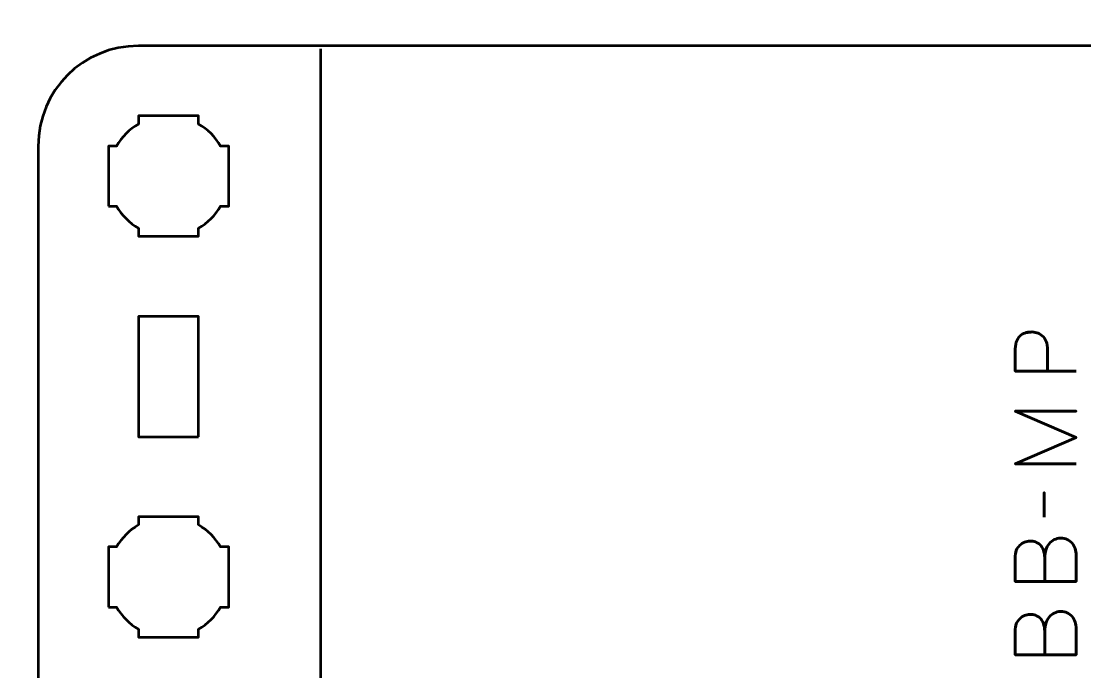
# Model space of a CAD drawing. Header units: centimetres. Extents: x -21 to 0, y -29.7 to 0.
# Drawn here: x -10.38 to -5.08, y -26.32 to -23.08 of the extents above; entities that cross this region are included whole.
import ezdxf

# ---------------------------------------------------------------- set-up
doc = ezdxf.new("R2010")
doc.units = ezdxf.units.CM
doc.header["$MEASUREMENT"] = 0
doc.layers.add('Layer 1', color=7, linetype='Continuous')

msp = doc.modelspace()

# ---------------------------------------------------------------- linework, layer by layer
at = {"layer": 'Layer 1', "color": 1, "lineweight": 53}
msp.add_open_spline([(-21.00003, -29.19995), (-21.00003, -29.19995), (-21.00003, -5.29992), (-21.00003, -5.29992), (-21.00003, -5.29992), (-21.00003, -5.21709), (-20.93286, -5.14992), (-20.85003, -5.14992), (-20.85003, -5.14992), (-20.7672, -5.14992), (-20.70003, -5.08275), (-20.70003, -4.99992), (-20.70003, -4.99992), (-20.70003, -4.91709), (-20.7672, -4.84992), (-20.85003, -4.84992), (-20.85003, -4.84992), (-20.93286, -4.84992), (-21.00003, -4.78275), (-21.00003, -4.69992), (-21.00003, -4.69992), (-21.00003, -4.61709), (-20.93286, -4.54992), (-20.85003, -4.54992), (-20.85003, -4.54992), (-20.7672, -4.54992), (-20.70003, -4.48275), (-20.70003, -4.39992), (-20.70003, -4.39992), (-20.70003, -4.31709), (-20.7672, -4.24992), (-20.85003, -4.24992), (-20.85003, -4.24992), (-20.93286, -4.24992), (-21.00003, -4.18275), (-21.00003, -4.09992), (-21.00003, -4.09992), (-21.00003, -4.01709), (-20.93286, -3.94992), (-20.85003, -3.94992), (-20.85003, -3.94992), (-20.7672, -3.94992), (-20.70003, -3.88275), (-20.70003, -3.79992), (-20.70003, -3.79992), (-20.70003, -3.71709), (-20.7672, -3.64992), (-20.85003, -3.64992), (-20.85003, -3.64992), (-20.93286, -3.64992), (-21.00003, -3.58275), (-21.00003, -3.49992), (-21.00003, -3.49992), (-21.00003, -3.41709), (-20.93286, -3.34992), (-20.85003, -3.34992), (-20.85003, -3.34992), (-20.7672, -3.34992), (-20.70003, -3.28275), (-20.70003, -3.19992), (-20.70003, -3.19992), (-20.70003, -3.11709), (-20.7672, -3.04992), (-20.85003, -3.04992), (-20.85003, -3.04992), (-20.93286, -3.04992), (-21.00003, -2.98275), (-21.00003, -2.89992), (-21.00003, -2.89992), (-21.00003, -2.81709), (-20.93286, -2.74992), (-20.85003, -2.74992), (-20.85003, -2.74992), (-20.7672, -2.74992), (-20.70003, -2.68275), (-20.70003, -2.59992), (-20.70003, -2.59992), (-20.70003, -2.51709), (-20.7672, -2.44992), (-20.85003, -2.44992), (-20.85003, -2.44992), (-20.93286, -2.44992), (-21.00003, -2.38275), (-21.00003, -2.29992), (-21.00003, -2.29992), (-21.00003, -2.21709), (-20.93286, -2.14992), (-20.85003, -2.14992), (-20.85003, -2.14992), (-20.7672, -2.14992), (-20.70003, -2.08275), (-20.70003, -1.99992), (-20.70003, -1.99992), (-20.70003, -1.91709), (-20.7672, -1.84992), (-20.85003, -1.84992), (-20.85003, -1.84992), (-20.93286, -1.84992), (-21.00003, -1.78275), (-21.00003, -1.69992), (-21.00003, -1.69992), (-21.00003, -1.61709), (-20.93286, -1.54992), (-20.85003, -1.54992), (-20.85003, -1.54992), (-20.7672, -1.54992), (-20.70003, -1.48275), (-20.70003, -1.39992), (-20.70003, -1.39992), (-20.70003, -1.31709), (-20.7672, -1.24992), (-20.85003, -1.24992), (-20.85003, -1.24992), (-20.93286, -1.24992), (-21.00003, -1.18275), (-21.00003, -1.09992), (-21.00003, -1.09992), (-21.00003, -1.09992), (-21.00003, -0.49992), (-21.00003, -0.49992), (-21.00003, -0.49992), (-21.00003, -0.22295), (-20.77694, 0.00004), (-20.49994, 0.00004), (-20.49994, 0.00004), (-20.49994, 0.00004), (-0.50008, 0.00004), (-0.50008, 0.00004), (-0.50008, 0.00004), (-0.22294, 0.00004), (0.00002, -0.22295), (0.00002, -0.49992), (0.00002, -0.49992), (0.00002, -0.49992), (0.00002, -29.19995), (0.00002, -29.19995), (0.00002, -29.19995), (0.00002, -29.47695), (-0.22294, -29.70004), (-0.50008, -29.70004), (-0.50008, -29.70004), (-0.50008, -29.70004), (-20.49994, -29.70004), (-20.49994, -29.70004), (-20.49994, -29.70004), (-20.77694, -29.70004), (-21.00003, -29.47695), (-21.00003, -29.19995)], degree=3, knots=[0, 0, 0, 0, 0.027027, 0.027027, 0.027027, 0.027027, 0.0540541, 0.0540541, 0.0540541, 0.0540541, 0.0810811, 0.0810811, 0.0810811, 0.0810811, 0.1081081, 0.1081081, 0.1081081, 0.1081081, 0.1351351, 0.1351351, 0.1351351, 0.1351351, 0.1621622, 0.1621622, 0.1621622, 0.1621622, 0.1891892, 0.1891892, 0.1891892, 0.1891892, 0.2162162, 0.2162162, 0.2162162, 0.2162162, 0.2432432, 0.2432432, 0.2432432, 0.2432432, 0.2702703, 0.2702703, 0.2702703, 0.2702703, 0.2972973, 0.2972973, 0.2972973, 0.2972973, 0.3243243, 0.3243243, 0.3243243, 0.3243243, 0.3513514, 0.3513514, 0.3513514, 0.3513514, 0.3783784, 0.3783784, 0.3783784, 0.3783784, 0.4054054, 0.4054054, 0.4054054, 0.4054054, 0.4324324, 0.4324324, 0.4324324, 0.4324324, 0.4594595, 0.4594595, 0.4594595, 0.4594595, 0.4864865, 0.4864865, 0.4864865, 0.4864865, 0.5135135, 0.5135135, 0.5135135, 0.5135135, 0.5405405, 0.5405405, 0.5405405, 0.5405405, 0.5675676, 0.5675676, 0.5675676, 0.5675676, 0.5945946, 0.5945946, 0.5945946, 0.5945946, 0.6216216, 0.6216216, 0.6216216, 0.6216216, 0.6486486, 0.6486486, 0.6486486, 0.6486486, 0.6756757, 0.6756757, 0.6756757, 0.6756757, 0.7027027, 0.7027027, 0.7027027, 0.7027027, 0.7297297, 0.7297297, 0.7297297, 0.7297297, 0.7567568, 0.7567568, 0.7567568, 0.7567568, 0.7837838, 0.7837838, 0.7837838, 0.7837838, 0.8108108, 0.8108108, 0.8108108, 0.8108108, 0.8378378, 0.8378378, 0.8378378, 0.8378378, 0.8648649, 0.8648649, 0.8648649, 0.8648649, 0.8918919, 0.8918919, 0.8918919, 0.8918919, 0.9189189, 0.9189189, 0.9189189, 0.9189189, 0.9459459, 0.9459459, 0.9459459, 0.9459459, 0.972973, 0.972973, 0.972973, 0.972973, 1, 1, 1, 1], dxfattribs=at)
at = {"layer": 'Layer 1', "color": 3, "lineweight": 53}
msp.add_open_spline([(-0.50014, -28.50002), (-0.50014, -28.50002), (-9.80004, -28.50002), (-9.80004, -28.50002), (-9.80004, -28.50002), (-10.07704, -28.50002), (-10.30014, -28.27693), (-10.30014, -27.99993), (-10.30014, -27.99993), (-10.30014, -27.99993), (-10.30014, -23.70007), (-10.30014, -23.70007), (-10.30014, -23.70007), (-10.30014, -23.42293), (-10.07704, -23.19997), (-9.80004, -23.19997), (-9.80004, -23.19997), (-9.80004, -23.19997), (-0.50014, -23.19997), (-0.50014, -23.19997), (-0.50014, -23.19997), (-0.49979, -24.96664), (-0.49979, -26.73334), (-0.50014, -28.50002)], degree=3, knots=[0, 0, 0, 0, 0.1666667, 0.1666667, 0.1666667, 0.1666667, 0.3333333, 0.3333333, 0.3333333, 0.3333333, 0.5, 0.5, 0.5, 0.5, 0.6666667, 0.6666667, 0.6666667, 0.6666667, 0.8333333, 0.8333333, 0.8333333, 0.8333333, 1, 1, 1, 1], dxfattribs=at)
at = {"layer": 'Layer 1', "color": 5, "lineweight": 53}
msp.add_open_spline([(-8.89109, -28.48513), (-8.89109, -28.48513), (-8.89109, -23.21485), (-8.89109, -23.21485)], degree=3, dxfattribs=at)
at = {"layer": 'Layer 1', "lineweight": 53}
for points, knots in [([(-9.95005, -23.99996), (-9.95005, -23.99996), (-9.95005, -23.85462), (-9.95005, -23.85462), (-9.95005, -23.85462), (-9.95005, -23.85462), (-9.95011, -23.84998), (-9.95011, -23.84998), (-9.95011, -23.84998), (-9.95011, -23.84998), (-9.95005, -23.84533), (-9.95005, -23.84533), (-9.95005, -23.84533), (-9.95005, -23.84533), (-9.95005, -23.69996), (-9.95005, -23.69996), (-9.95005, -23.69996), (-9.95005, -23.69996), (-9.90996, -23.69996), (-9.90996, -23.69996), (-9.90996, -23.69996), (-9.88361, -23.6544), (-9.8456, -23.61642), (-9.80004, -23.59008), (-9.80004, -23.59008), (-9.80004, -23.59008), (-9.80004, -23.54996), (-9.80004, -23.54996), (-9.80004, -23.54996), (-9.80004, -23.54996), (-9.50004, -23.54996), (-9.50004, -23.54996), (-9.50004, -23.54996), (-9.50004, -23.54996), (-9.50004, -23.59013), (-9.50004, -23.59013), (-9.50004, -23.59013), (-9.45451, -23.61647), (-9.41656, -23.65443), (-9.39023, -23.69996), (-9.39023, -23.69996), (-9.39023, -23.69996), (-9.35004, -23.69996), (-9.35004, -23.69996), (-9.35004, -23.69996), (-9.35004, -23.69996), (-9.35004, -23.99996), (-9.35004, -23.99996), (-9.35004, -23.99996), (-9.35004, -23.99996), (-9.39023, -23.99996), (-9.39023, -23.99996), (-9.39023, -23.99996), (-9.41656, -24.04549), (-9.45451, -24.08346), (-9.50004, -24.10981), (-9.50004, -24.10981), (-9.50004, -24.10981), (-9.50004, -24.14997), (-9.50004, -24.14997), (-9.50004, -24.14997), (-9.50004, -24.14997), (-9.64751, -24.14997), (-9.64751, -24.14997), (-9.64751, -24.14997), (-9.64751, -24.14997), (-9.65011, -24.14999), (-9.65011, -24.14999), (-9.65011, -24.14999), (-9.65011, -24.14999), (-9.65271, -24.14997), (-9.65271, -24.14997), (-9.65271, -24.14997), (-9.65271, -24.14997), (-9.80004, -24.14997), (-9.80004, -24.14997), (-9.80004, -24.14997), (-9.80004, -24.14997), (-9.80004, -24.10986), (-9.80004, -24.10986), (-9.80004, -24.10986), (-9.8456, -24.08351), (-9.88361, -24.04552), (-9.90996, -23.99996), (-9.90996, -23.99996), (-9.90996, -23.99996), (-9.95005, -23.99996), (-9.95005, -23.99996)], [0, 0, 0, 0, 0.0454545, 0.0454545, 0.0454545, 0.0454545, 0.0909091, 0.0909091, 0.0909091, 0.0909091, 0.1363636, 0.1363636, 0.1363636, 0.1363636, 0.1818182, 0.1818182, 0.1818182, 0.1818182, 0.2272727, 0.2272727, 0.2272727, 0.2272727, 0.2727273, 0.2727273, 0.2727273, 0.2727273, 0.3181818, 0.3181818, 0.3181818, 0.3181818, 0.3636364, 0.3636364, 0.3636364, 0.3636364, 0.4090909, 0.4090909, 0.4090909, 0.4090909, 0.4545455, 0.4545455, 0.4545455, 0.4545455, 0.5, 0.5, 0.5, 0.5, 0.5454545, 0.5454545, 0.5454545, 0.5454545, 0.5909091, 0.5909091, 0.5909091, 0.5909091, 0.6363636, 0.6363636, 0.6363636, 0.6363636, 0.6818182, 0.6818182, 0.6818182, 0.6818182, 0.7272727, 0.7272727, 0.7272727, 0.7272727, 0.7727273, 0.7727273, 0.7727273, 0.7727273, 0.8181818, 0.8181818, 0.8181818, 0.8181818, 0.8636364, 0.8636364, 0.8636364, 0.8636364, 0.9090909, 0.9090909, 0.9090909, 0.9090909, 0.9545455, 0.9545455, 0.9545455, 0.9545455, 1, 1, 1, 1]), ([(-9.50004, -25.15), (-9.50004, -25.15), (-9.80004, -25.15), (-9.80004, -25.15), (-9.80004, -25.15), (-9.80004, -25.15), (-9.80004, -24.55), (-9.80004, -24.55), (-9.80004, -24.55), (-9.80004, -24.55), (-9.50004, -24.55), (-9.50004, -24.55), (-9.50004, -24.55), (-9.50004, -24.55), (-9.50004, -25.15), (-9.50004, -25.15)], [0, 0, 0, 0, 0.25, 0.25, 0.25, 0.25, 0.5, 0.5, 0.5, 0.5, 0.75, 0.75, 0.75, 0.75, 1, 1, 1, 1]), ([(-9.95005, -25.99996), (-9.95005, -25.99996), (-9.95005, -25.85462), (-9.95005, -25.85462), (-9.95005, -25.85462), (-9.95005, -25.85462), (-9.95011, -25.84998), (-9.95011, -25.84998), (-9.95011, -25.84998), (-9.95011, -25.84998), (-9.95005, -25.84533), (-9.95005, -25.84533), (-9.95005, -25.84533), (-9.95005, -25.84533), (-9.95005, -25.69996), (-9.95005, -25.69996), (-9.95005, -25.69996), (-9.95005, -25.69996), (-9.90996, -25.69996), (-9.90996, -25.69996), (-9.90996, -25.69996), (-9.88361, -25.6544), (-9.8456, -25.61642), (-9.80004, -25.59008), (-9.80004, -25.59008), (-9.80004, -25.59008), (-9.80004, -25.54996), (-9.80004, -25.54996), (-9.80004, -25.54996), (-9.80004, -25.54996), (-9.50004, -25.54996), (-9.50004, -25.54996), (-9.50004, -25.54996), (-9.50004, -25.54996), (-9.50004, -25.59013), (-9.50004, -25.59013), (-9.50004, -25.59013), (-9.45451, -25.61647), (-9.41656, -25.65443), (-9.39023, -25.69996), (-9.39023, -25.69996), (-9.39023, -25.69996), (-9.35004, -25.69996), (-9.35004, -25.69996), (-9.35004, -25.69996), (-9.35004, -25.69996), (-9.35004, -25.99996), (-9.35004, -25.99996), (-9.35004, -25.99996), (-9.35004, -25.99996), (-9.39023, -25.99996), (-9.39023, -25.99996), (-9.39023, -25.99996), (-9.41656, -26.04549), (-9.45451, -26.08346), (-9.50004, -26.10981), (-9.50004, -26.10981), (-9.50004, -26.10981), (-9.50004, -26.14997), (-9.50004, -26.14997), (-9.50004, -26.14997), (-9.50004, -26.14997), (-9.64751, -26.14997), (-9.64751, -26.14997), (-9.64751, -26.14997), (-9.64751, -26.14997), (-9.65011, -26.14999), (-9.65011, -26.14999), (-9.65011, -26.14999), (-9.65011, -26.14999), (-9.65271, -26.14997), (-9.65271, -26.14997), (-9.65271, -26.14997), (-9.65271, -26.14997), (-9.80004, -26.14997), (-9.80004, -26.14997), (-9.80004, -26.14997), (-9.80004, -26.14997), (-9.80004, -26.10986), (-9.80004, -26.10986), (-9.80004, -26.10986), (-9.8456, -26.08351), (-9.88361, -26.04552), (-9.90996, -25.99996), (-9.90996, -25.99996), (-9.90996, -25.99996), (-9.95005, -25.99996), (-9.95005, -25.99996)], [0, 0, 0, 0, 0.0454545, 0.0454545, 0.0454545, 0.0454545, 0.0909091, 0.0909091, 0.0909091, 0.0909091, 0.1363636, 0.1363636, 0.1363636, 0.1363636, 0.1818182, 0.1818182, 0.1818182, 0.1818182, 0.2272727, 0.2272727, 0.2272727, 0.2272727, 0.2727273, 0.2727273, 0.2727273, 0.2727273, 0.3181818, 0.3181818, 0.3181818, 0.3181818, 0.3636364, 0.3636364, 0.3636364, 0.3636364, 0.4090909, 0.4090909, 0.4090909, 0.4090909, 0.4545455, 0.4545455, 0.4545455, 0.4545455, 0.5, 0.5, 0.5, 0.5, 0.5454545, 0.5454545, 0.5454545, 0.5454545, 0.5909091, 0.5909091, 0.5909091, 0.5909091, 0.6363636, 0.6363636, 0.6363636, 0.6363636, 0.6818182, 0.6818182, 0.6818182, 0.6818182, 0.7272727, 0.7272727, 0.7272727, 0.7272727, 0.7727273, 0.7727273, 0.7727273, 0.7727273, 0.8181818, 0.8181818, 0.8181818, 0.8181818, 0.8636364, 0.8636364, 0.8636364, 0.8636364, 0.9090909, 0.9090909, 0.9090909, 0.9090909, 0.9545455, 0.9545455, 0.9545455, 0.9545455, 1, 1, 1, 1])]:
    msp.add_open_spline(points, degree=3, knots=knots, dxfattribs=at)
at = {"layer": 'Layer 1', "color": 5, "lineweight": 53}
for points, knots in [([(-5.12279, -24.82324), (-5.12279, -24.82324), (-5.42801, -24.82324), (-5.42801, -24.82324), (-5.42801, -24.82324), (-5.42801, -24.82324), (-5.42801, -24.72587), (-5.42801, -24.72587), (-5.42801, -24.72587), (-5.42794, -24.7064), (-5.42575, -24.69039), (-5.42152, -24.67776), (-5.42152, -24.67776), (-5.41736, -24.6652), (-5.41157, -24.65532), (-5.40423, -24.64819), (-5.40423, -24.64819), (-5.39697, -24.64107), (-5.38864, -24.63599), (-5.37926, -24.63288), (-5.37926, -24.63288), (-5.36987, -24.62985), (-5.36007, -24.62809), (-5.34969, -24.62766), (-5.34969, -24.62766), (-5.33932, -24.62717), (-5.32916, -24.62837), (-5.31929, -24.63119), (-5.31929, -24.63119), (-5.30941, -24.63408), (-5.30045, -24.63895), (-5.2924, -24.64594), (-5.2924, -24.64594), (-5.28436, -24.65285), (-5.27794, -24.66223), (-5.27321, -24.67402), (-5.27321, -24.67402), (-5.26842, -24.6858), (-5.26602, -24.7004), (-5.26588, -24.71783), (-5.26588, -24.71783), (-5.26588, -24.71783), (-5.26588, -24.82324), (-5.26588, -24.82324), (-5.26588, -24.82324), (-5.26588, -24.82324), (-5.26588, -24.71783), (-5.26588, -24.71783), (-5.26588, -24.71783), (-5.26602, -24.70076), (-5.26842, -24.68629), (-5.27321, -24.67458), (-5.27321, -24.67458), (-5.27794, -24.6628), (-5.28436, -24.65341), (-5.2924, -24.64636), (-5.2924, -24.64636), (-5.30045, -24.63937), (-5.30941, -24.63436), (-5.31929, -24.6314), (-5.31929, -24.6314), (-5.32916, -24.62844), (-5.33932, -24.62717), (-5.34969, -24.62766), (-5.34969, -24.62766), (-5.36007, -24.62809), (-5.36987, -24.62985), (-5.37926, -24.63302), (-5.37926, -24.63302), (-5.38864, -24.63613), (-5.39697, -24.64135), (-5.40423, -24.64848), (-5.40423, -24.64848), (-5.41157, -24.65567), (-5.41736, -24.66555), (-5.42152, -24.67811), (-5.42152, -24.67811), (-5.42575, -24.69074), (-5.42794, -24.70661), (-5.42801, -24.72587), (-5.42801, -24.72587), (-5.42801, -24.72587), (-5.42801, -24.82324), (-5.42801, -24.82324), (-5.42801, -24.82324), (-5.42801, -24.82324), (-5.12279, -24.82324), (-5.12279, -24.82324)], [0, 0, 0, 0, 0.0454545, 0.0454545, 0.0454545, 0.0454545, 0.0909091, 0.0909091, 0.0909091, 0.0909091, 0.1363636, 0.1363636, 0.1363636, 0.1363636, 0.1818182, 0.1818182, 0.1818182, 0.1818182, 0.2272727, 0.2272727, 0.2272727, 0.2272727, 0.2727273, 0.2727273, 0.2727273, 0.2727273, 0.3181818, 0.3181818, 0.3181818, 0.3181818, 0.3636364, 0.3636364, 0.3636364, 0.3636364, 0.4090909, 0.4090909, 0.4090909, 0.4090909, 0.4545455, 0.4545455, 0.4545455, 0.4545455, 0.5, 0.5, 0.5, 0.5, 0.5454545, 0.5454545, 0.5454545, 0.5454545, 0.5909091, 0.5909091, 0.5909091, 0.5909091, 0.6363636, 0.6363636, 0.6363636, 0.6363636, 0.6818182, 0.6818182, 0.6818182, 0.6818182, 0.7272727, 0.7272727, 0.7272727, 0.7272727, 0.7727273, 0.7727273, 0.7727273, 0.7727273, 0.8181818, 0.8181818, 0.8181818, 0.8181818, 0.8636364, 0.8636364, 0.8636364, 0.8636364, 0.9090909, 0.9090909, 0.9090909, 0.9090909, 0.9545455, 0.9545455, 0.9545455, 0.9545455, 1, 1, 1, 1]), ([(-5.12279, -25.28594), (-5.12279, -25.28594), (-5.42801, -25.28594), (-5.42801, -25.28594), (-5.42801, -25.28594), (-5.42801, -25.28594), (-5.12279, -25.15471), (-5.12279, -25.15471), (-5.12279, -25.15471), (-5.12279, -25.15471), (-5.42801, -25.02305), (-5.42801, -25.02305), (-5.42801, -25.02305), (-5.42801, -25.02305), (-5.12279, -25.02305), (-5.12279, -25.02305), (-5.12279, -25.02305), (-5.12279, -25.02305), (-5.42801, -25.02305), (-5.42801, -25.02305), (-5.42801, -25.02305), (-5.42801, -25.02305), (-5.12279, -25.15471), (-5.12279, -25.15471), (-5.12279, -25.15471), (-5.12279, -25.15471), (-5.42801, -25.28594), (-5.42801, -25.28594), (-5.42801, -25.28594), (-5.42801, -25.28594), (-5.12279, -25.28594), (-5.12279, -25.28594)], [0, 0, 0, 0, 0.125, 0.125, 0.125, 0.125, 0.25, 0.25, 0.25, 0.25, 0.375, 0.375, 0.375, 0.375, 0.5, 0.5, 0.5, 0.5, 0.625, 0.625, 0.625, 0.625, 0.75, 0.75, 0.75, 0.75, 0.875, 0.875, 0.875, 0.875, 1, 1, 1, 1]), ([(-5.28239, -25.55179), (-5.28239, -25.55179), (-5.28239, -25.4286), (-5.28239, -25.4286), (-5.28239, -25.4286), (-5.28239, -25.4286), (-5.28239, -25.55179), (-5.28239, -25.55179)], [0, 0, 0, 0, 0.5, 0.5, 0.5, 0.5, 1, 1, 1, 1]), ([(-5.27985, -25.87225), (-5.27985, -25.87225), (-5.27985, -25.75499), (-5.27985, -25.75499), (-5.27985, -25.75499), (-5.27992, -25.73975), (-5.28203, -25.72677), (-5.2862, -25.71583), (-5.2862, -25.71583), (-5.29029, -25.70496), (-5.29586, -25.69615), (-5.30285, -25.6893), (-5.30285, -25.6893), (-5.30983, -25.68246), (-5.31773, -25.67752), (-5.32648, -25.67441), (-5.32648, -25.67441), (-5.33516, -25.67138), (-5.34419, -25.66997), (-5.3535, -25.67032), (-5.3535, -25.67032), (-5.36282, -25.67075), (-5.37185, -25.67272), (-5.38067, -25.67625), (-5.38067, -25.67625), (-5.38949, -25.67971), (-5.39746, -25.68493), (-5.40459, -25.69177), (-5.40459, -25.69177), (-5.41171, -25.69861), (-5.41736, -25.70715), (-5.42152, -25.71752), (-5.42152, -25.71752), (-5.42575, -25.7279), (-5.42794, -25.7401), (-5.42801, -25.75414), (-5.42801, -25.75414), (-5.42801, -25.75414), (-5.42801, -25.87225), (-5.42801, -25.87225), (-5.42801, -25.87225), (-5.42801, -25.87225), (-5.12279, -25.87225), (-5.12279, -25.87225), (-5.12279, -25.87225), (-5.12279, -25.87225), (-5.12279, -25.74229), (-5.12279, -25.74229), (-5.12279, -25.74229), (-5.12279, -25.73015), (-5.12455, -25.71886), (-5.12801, -25.70842), (-5.12801, -25.70842), (-5.13154, -25.69798), (-5.13655, -25.68888), (-5.14318, -25.68098), (-5.14318, -25.68098), (-5.14988, -25.67314), (-5.15793, -25.66701), (-5.16745, -25.66263), (-5.16745, -25.66263), (-5.17698, -25.65826), (-5.18777, -25.656), (-5.19984, -25.65593), (-5.19984, -25.65593), (-5.21197, -25.65621), (-5.22291, -25.65875), (-5.23271, -25.66362), (-5.23271, -25.66362), (-5.24252, -25.66849), (-5.25092, -25.67526), (-5.2579, -25.68401), (-5.2579, -25.68401), (-5.26496, -25.69276), (-5.27039, -25.7032), (-5.27413, -25.7152), (-5.27413, -25.7152), (-5.27787, -25.72719), (-5.27977, -25.74045), (-5.27985, -25.75499), (-5.27985, -25.75499), (-5.27977, -25.74045), (-5.27787, -25.72719), (-5.27413, -25.7152), (-5.27413, -25.7152), (-5.27039, -25.7032), (-5.26496, -25.69276), (-5.2579, -25.68401), (-5.2579, -25.68401), (-5.25092, -25.67526), (-5.24252, -25.66849), (-5.23271, -25.66362), (-5.23271, -25.66362), (-5.22291, -25.65875), (-5.21197, -25.65621), (-5.19984, -25.65593), (-5.19984, -25.65593), (-5.18777, -25.656), (-5.17698, -25.65826), (-5.16745, -25.66263), (-5.16745, -25.66263), (-5.15793, -25.66701), (-5.14988, -25.67314), (-5.14318, -25.68098), (-5.14318, -25.68098), (-5.13655, -25.68888), (-5.13154, -25.69798), (-5.12801, -25.70842), (-5.12801, -25.70842), (-5.12455, -25.71886), (-5.12279, -25.73015), (-5.12279, -25.74229), (-5.12279, -25.74229), (-5.12279, -25.74229), (-5.12279, -25.87225), (-5.12279, -25.87225), (-5.12279, -25.87225), (-5.12279, -25.87225), (-5.42801, -25.87225), (-5.42801, -25.87225), (-5.42801, -25.87225), (-5.42801, -25.87225), (-5.42801, -25.75414), (-5.42801, -25.75414), (-5.42801, -25.75414), (-5.42794, -25.7401), (-5.42575, -25.7279), (-5.42152, -25.71752), (-5.42152, -25.71752), (-5.41736, -25.70715), (-5.41171, -25.69861), (-5.40459, -25.69177), (-5.40459, -25.69177), (-5.39746, -25.68493), (-5.38949, -25.67971), (-5.38067, -25.67625), (-5.38067, -25.67625), (-5.37185, -25.67272), (-5.36282, -25.67075), (-5.3535, -25.67032), (-5.3535, -25.67032), (-5.34419, -25.66997), (-5.33516, -25.67138), (-5.32648, -25.67441), (-5.32648, -25.67441), (-5.31773, -25.67752), (-5.30983, -25.68246), (-5.30285, -25.6893), (-5.30285, -25.6893), (-5.29586, -25.69615), (-5.29029, -25.70496), (-5.2862, -25.71583), (-5.2862, -25.71583), (-5.28203, -25.72677), (-5.27992, -25.73975), (-5.27985, -25.75499), (-5.27985, -25.75499), (-5.27985, -25.75499), (-5.27985, -25.87225), (-5.27985, -25.87225)], [0, 0, 0, 0, 0.025, 0.025, 0.025, 0.025, 0.05, 0.05, 0.05, 0.05, 0.075, 0.075, 0.075, 0.075, 0.1, 0.1, 0.1, 0.1, 0.125, 0.125, 0.125, 0.125, 0.15, 0.15, 0.15, 0.15, 0.175, 0.175, 0.175, 0.175, 0.2, 0.2, 0.2, 0.2, 0.225, 0.225, 0.225, 0.225, 0.25, 0.25, 0.25, 0.25, 0.275, 0.275, 0.275, 0.275, 0.3, 0.3, 0.3, 0.3, 0.325, 0.325, 0.325, 0.325, 0.35, 0.35, 0.35, 0.35, 0.375, 0.375, 0.375, 0.375, 0.4, 0.4, 0.4, 0.4, 0.425, 0.425, 0.425, 0.425, 0.45, 0.45, 0.45, 0.45, 0.475, 0.475, 0.475, 0.475, 0.5, 0.5, 0.5, 0.5, 0.525, 0.525, 0.525, 0.525, 0.55, 0.55, 0.55, 0.55, 0.575, 0.575, 0.575, 0.575, 0.6, 0.6, 0.6, 0.6, 0.625, 0.625, 0.625, 0.625, 0.65, 0.65, 0.65, 0.65, 0.675, 0.675, 0.675, 0.675, 0.7, 0.7, 0.7, 0.7, 0.725, 0.725, 0.725, 0.725, 0.75, 0.75, 0.75, 0.75, 0.775, 0.775, 0.775, 0.775, 0.8, 0.8, 0.8, 0.8, 0.825, 0.825, 0.825, 0.825, 0.85, 0.85, 0.85, 0.85, 0.875, 0.875, 0.875, 0.875, 0.9, 0.9, 0.9, 0.9, 0.925, 0.925, 0.925, 0.925, 0.95, 0.95, 0.95, 0.95, 0.975, 0.975, 0.975, 0.975, 1, 1, 1, 1]), ([(-5.27985, -26.23843), (-5.27985, -26.23843), (-5.27985, -26.12117), (-5.27985, -26.12117), (-5.27985, -26.12117), (-5.27992, -26.10593), (-5.28203, -26.09295), (-5.2862, -26.08201), (-5.2862, -26.08201), (-5.29029, -26.07114), (-5.29586, -26.06233), (-5.30285, -26.05548), (-5.30285, -26.05548), (-5.30983, -26.04864), (-5.31773, -26.0437), (-5.32648, -26.04059), (-5.32648, -26.04059), (-5.33516, -26.03756), (-5.34419, -26.03615), (-5.3535, -26.0365), (-5.3535, -26.0365), (-5.36282, -26.03693), (-5.37185, -26.0389), (-5.38067, -26.04243), (-5.38067, -26.04243), (-5.38949, -26.04589), (-5.39746, -26.05111), (-5.40459, -26.05795), (-5.40459, -26.05795), (-5.41171, -26.06479), (-5.41736, -26.07333), (-5.42152, -26.0837), (-5.42152, -26.0837), (-5.42575, -26.09408), (-5.42794, -26.10628), (-5.42801, -26.12032), (-5.42801, -26.12032), (-5.42801, -26.12032), (-5.42801, -26.23843), (-5.42801, -26.23843), (-5.42801, -26.23843), (-5.42801, -26.23843), (-5.12279, -26.23843), (-5.12279, -26.23843), (-5.12279, -26.23843), (-5.12279, -26.23843), (-5.12279, -26.10847), (-5.12279, -26.10847), (-5.12279, -26.10847), (-5.12279, -26.09633), (-5.12455, -26.08504), (-5.12801, -26.0746), (-5.12801, -26.0746), (-5.13154, -26.06416), (-5.13655, -26.05506), (-5.14318, -26.04716), (-5.14318, -26.04716), (-5.14988, -26.03932), (-5.15793, -26.03319), (-5.16745, -26.02881), (-5.16745, -26.02881), (-5.17698, -26.02444), (-5.18777, -26.02218), (-5.19984, -26.02211), (-5.19984, -26.02211), (-5.21197, -26.02239), (-5.22291, -26.02493), (-5.23271, -26.0298), (-5.23271, -26.0298), (-5.24252, -26.03467), (-5.25092, -26.04144), (-5.2579, -26.05019), (-5.2579, -26.05019), (-5.26496, -26.05894), (-5.27039, -26.06938), (-5.27413, -26.08138), (-5.27413, -26.08138), (-5.27787, -26.09337), (-5.27977, -26.10663), (-5.27985, -26.12117), (-5.27985, -26.12117), (-5.27977, -26.10663), (-5.27787, -26.09337), (-5.27413, -26.08138), (-5.27413, -26.08138), (-5.27039, -26.06938), (-5.26496, -26.05894), (-5.2579, -26.05019), (-5.2579, -26.05019), (-5.25092, -26.04144), (-5.24252, -26.03467), (-5.23271, -26.0298), (-5.23271, -26.0298), (-5.22291, -26.02493), (-5.21197, -26.02239), (-5.19984, -26.02211), (-5.19984, -26.02211), (-5.18777, -26.02218), (-5.17698, -26.02444), (-5.16745, -26.02881), (-5.16745, -26.02881), (-5.15793, -26.03319), (-5.14988, -26.03932), (-5.14318, -26.04716), (-5.14318, -26.04716), (-5.13655, -26.05506), (-5.13154, -26.06416), (-5.12801, -26.0746), (-5.12801, -26.0746), (-5.12455, -26.08504), (-5.12279, -26.09633), (-5.12279, -26.10847), (-5.12279, -26.10847), (-5.12279, -26.10847), (-5.12279, -26.23843), (-5.12279, -26.23843), (-5.12279, -26.23843), (-5.12279, -26.23843), (-5.42801, -26.23843), (-5.42801, -26.23843), (-5.42801, -26.23843), (-5.42801, -26.23843), (-5.42801, -26.12032), (-5.42801, -26.12032), (-5.42801, -26.12032), (-5.42794, -26.10628), (-5.42575, -26.09408), (-5.42152, -26.0837), (-5.42152, -26.0837), (-5.41736, -26.07333), (-5.41171, -26.06479), (-5.40459, -26.05795), (-5.40459, -26.05795), (-5.39746, -26.05111), (-5.38949, -26.04589), (-5.38067, -26.04243), (-5.38067, -26.04243), (-5.37185, -26.0389), (-5.36282, -26.03693), (-5.3535, -26.0365), (-5.3535, -26.0365), (-5.34419, -26.03615), (-5.33516, -26.03756), (-5.32648, -26.04059), (-5.32648, -26.04059), (-5.31773, -26.0437), (-5.30983, -26.04864), (-5.30285, -26.05548), (-5.30285, -26.05548), (-5.29586, -26.06233), (-5.29029, -26.07114), (-5.2862, -26.08201), (-5.2862, -26.08201), (-5.28203, -26.09295), (-5.27992, -26.10593), (-5.27985, -26.12117), (-5.27985, -26.12117), (-5.27985, -26.12117), (-5.27985, -26.23843), (-5.27985, -26.23843)], [0, 0, 0, 0, 0.025, 0.025, 0.025, 0.025, 0.05, 0.05, 0.05, 0.05, 0.075, 0.075, 0.075, 0.075, 0.1, 0.1, 0.1, 0.1, 0.125, 0.125, 0.125, 0.125, 0.15, 0.15, 0.15, 0.15, 0.175, 0.175, 0.175, 0.175, 0.2, 0.2, 0.2, 0.2, 0.225, 0.225, 0.225, 0.225, 0.25, 0.25, 0.25, 0.25, 0.275, 0.275, 0.275, 0.275, 0.3, 0.3, 0.3, 0.3, 0.325, 0.325, 0.325, 0.325, 0.35, 0.35, 0.35, 0.35, 0.375, 0.375, 0.375, 0.375, 0.4, 0.4, 0.4, 0.4, 0.425, 0.425, 0.425, 0.425, 0.45, 0.45, 0.45, 0.45, 0.475, 0.475, 0.475, 0.475, 0.5, 0.5, 0.5, 0.5, 0.525, 0.525, 0.525, 0.525, 0.55, 0.55, 0.55, 0.55, 0.575, 0.575, 0.575, 0.575, 0.6, 0.6, 0.6, 0.6, 0.625, 0.625, 0.625, 0.625, 0.65, 0.65, 0.65, 0.65, 0.675, 0.675, 0.675, 0.675, 0.7, 0.7, 0.7, 0.7, 0.725, 0.725, 0.725, 0.725, 0.75, 0.75, 0.75, 0.75, 0.775, 0.775, 0.775, 0.775, 0.8, 0.8, 0.8, 0.8, 0.825, 0.825, 0.825, 0.825, 0.85, 0.85, 0.85, 0.85, 0.875, 0.875, 0.875, 0.875, 0.9, 0.9, 0.9, 0.9, 0.925, 0.925, 0.925, 0.925, 0.95, 0.95, 0.95, 0.95, 0.975, 0.975, 0.975, 0.975, 1, 1, 1, 1])]:
    msp.add_open_spline(points, degree=3, knots=knots, dxfattribs=at)

doc.saveas('drawing.dxf')
